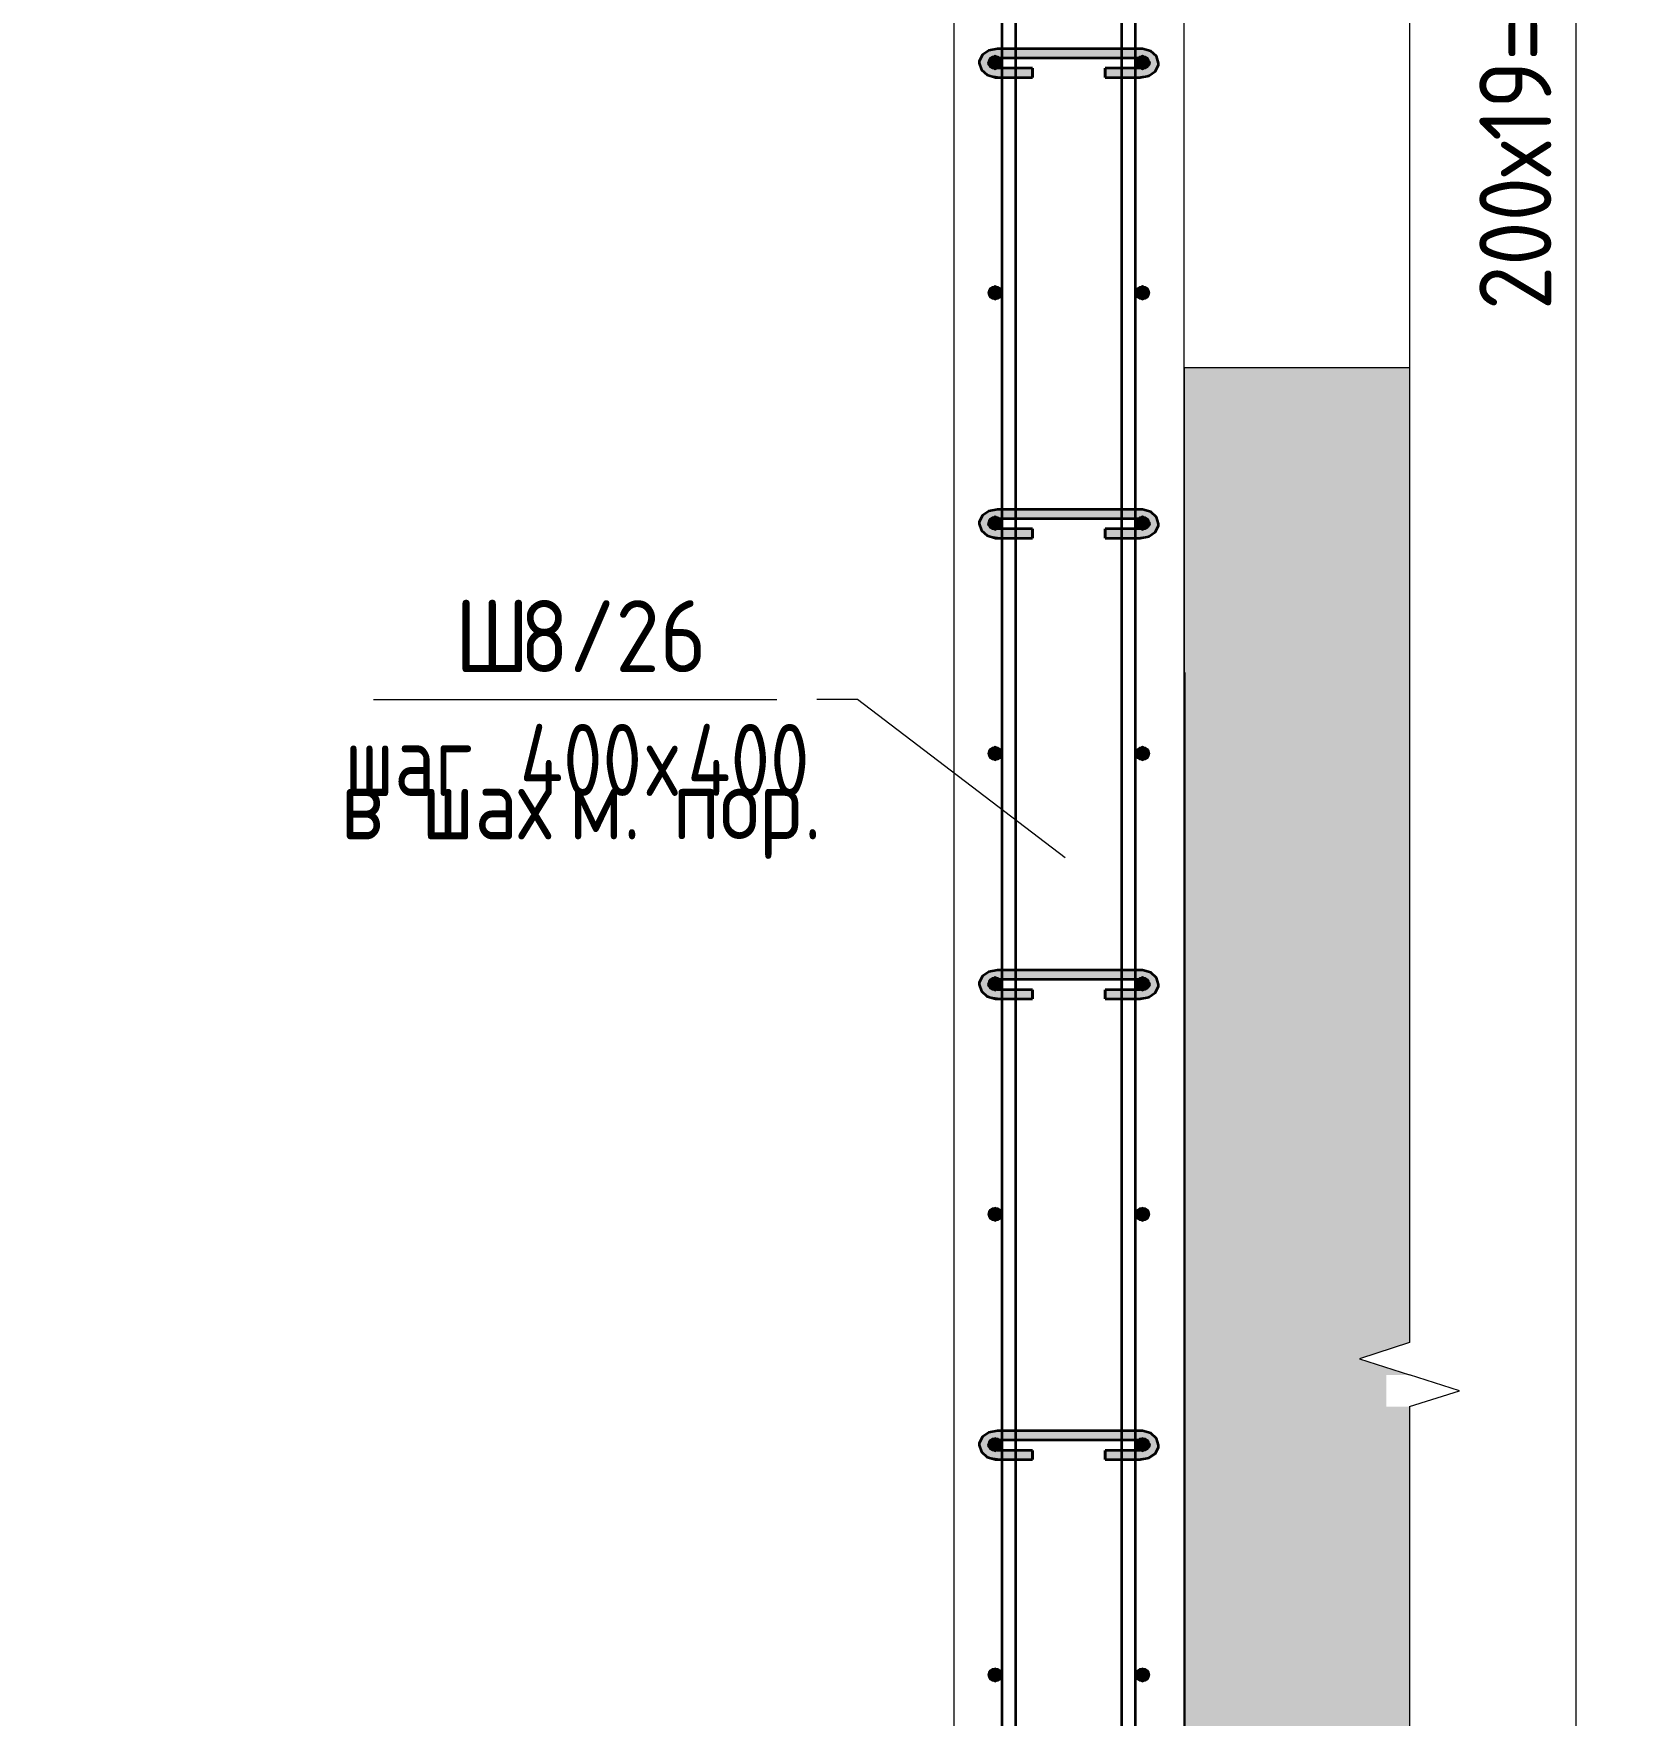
# Model space of a CAD drawing. Header units: millimetres. Extents: x 67134 to 121466, y -4758 to 13821.
# Drawn here: x 105783 to 107160, y -2335 to -875 of the extents above; entities that cross this region are included whole.
import ezdxf

# ---------------------------------------------------------------- set-up
doc = ezdxf.new("R2010")
doc.units = ezdxf.units.MM
for name, color, linetype, lineweight in [('AA_Dim', 7, 'Continuous', 9), ('AA_Dim-25', 7, 'Continuous', 9), ('AA_Linii', 7, 'Continuous', 9), ('AA_Oformlenie', 7, 'Continuous', 9), ('AA_Vinoska', 7, 'Continuous', 9), ('AF_Stena_Гидроизоляция', 253, 'Continuous', 20), ('AF_Stena_Опалубка', 253, 'Continuous', 20), ('Gen_Text', 7, 'Continuous', 9), ('KR_Armatura', 7, 'Continuous', 20), ('KR_Armatura_Tonkie', 7, 'Continuous', 20)]:
    doc.layers.add(name, color=color, linetype=linetype, lineweight=lineweight)
doc.styles.add('ISOCPEUR_6', font='isocpeur.ttf', dxfattribs={"width": 0.85, "height": 62.5})
doc.styles.add('ISOCPEUR_7', font='isocpeur.ttf', dxfattribs={"width": 0.9, "height": 62.5})
doc.styles.add('ISOCPEUR_8', font='isocpeur.ttf', dxfattribs={"width": 0.8, "height": 62.5})
doc.dimstyles.new('00_Точн_3_знака__прозр__3', dxfattribs={"dimscale": 304.8, "dimtxt": 62.248823, "dimasz": 0.139436, "dimexe": 0.123031, "dimexo": 0.082021, "dimgap": 0.008202, "dimtad": 1, "dimdec": 3, "dimrnd": 0.001, "dimdsep": 46, "dimtxsty": 'ISOCPEUR_7', "dimblk1": 'OBLIQUE', "dimblk2": 'OBLIQUE', "dimsah": 1, "dimcen": 0.09, "dimdle": 0.123031, "dimazin": 0, "dimtfac": 1, "dimtdec": 4, "dimtix": 1, "dimtmove": 0, "dimatfit": 3, "dimfxl": 1, "dimtvp": 1, "dimtolj": 1, "dimtzin": 0, "dimlwd": 18, "dimlwe": 18, "dimarcsym": 2})

# ---------------------------------------------------------------- blocks, each defined once
blk = doc.blocks.new('261_Шпилька массив _НесАрм_РабПлоск_ - 8 А240-4166559-1-1 Армирование')
at = {"layer": 'KR_Armatura_Tonkie', "lineweight": 35}
for points in [[(-70926.9, -911.8), (-70926.9, -905), (-70933.1, -903.5), (-70934.7, -901.1), (-70934.9, -900.5), (-70933.8, -897.7), (-70930.9, -895.6), (-70926.9, -894.8), (-70926.9, -888), (-70933, -889), (-70935.8, -890.3), (-70939.4, -893.4), (-70941.7, -896.2), (-70942.9, -900.5), (-70941.7, -904.8), (-70938.2, -908.5), (-70932.8, -911), (-70930.8, -911.3)], [(-70807.1, -894.8), (-70803.1, -894.8), (-70803.1, -888), (-70926.9, -888.1), (-70926.9, -894.8), (-70819.1, -894.8)], [(-70803.1, -911.8), (-70796.9, -910.9), (-70791.7, -908.5), (-70788.3, -904.8), (-70787.1, -900.5), (-70788.3, -896.2), (-70790.7, -892.6), (-70795.5, -889.5), (-70803.1, -888.1), (-70803.1, -894.8), (-70799.1, -895.6), (-70796.1, -897.7), (-70795.1, -900.7), (-70795.7, -902.1), (-70797.6, -903.7), (-70803.1, -905.1), (-70803.1, -911)], [(-70807.1, -896), (-70803.1, -895.9), (-70803.1, -894.8), (-70926.9, -894.8), (-70926.9, -896), (-70819.1, -896)], [(-70926.9, -911.8), (-70896.6, -911.8), (-70896.6, -905), (-70926.9, -905.1), (-70926.9, -911)], [(-70819.1, -911.8), (-70803.1, -911.8), (-70803.1, -905), (-70833.4, -905.1), (-70833.4, -911.8), (-70820.7, -911.8)], [(-70906.2, -913), (-70896.6, -912.8), (-70896.6, -911.8), (-70926.9, -911.8), (-70926.9, -913), (-70911.1, -913)], [(-70807.1, -913), (-70803.1, -912.8), (-70803.1, -911.8), (-70833.4, -911.8), (-70833.4, -913), (-70819.1, -913)], [(-70926.9, -1311.8), (-70926.9, -1305), (-70933.1, -1303.5), (-70934.7, -1301.1), (-70934.9, -1300.5), (-70933.8, -1297.7), (-70930.9, -1295.6), (-70926.9, -1294.8), (-70926.9, -1288), (-70933, -1289), (-70935.8, -1290.3), (-70939.4, -1293.4), (-70941.7, -1296.2), (-70942.9, -1300.5), (-70941.7, -1304.8), (-70938.2, -1308.5), (-70932.8, -1311), (-70930.8, -1311.3)], [(-70877.7, -1294.8), (-70803.1, -1294.8), (-70803.1, -1288), (-70926.9, -1288.1), (-70926.9, -1294.8), (-70906.2, -1294.8)], [(-70807.1, -1296), (-70803.1, -1295.9), (-70803.1, -1294.8), (-70926.9, -1294.8), (-70926.9, -1296), (-70819.1, -1296)], [(-70803.1, -1311.8), (-70796.9, -1310.9), (-70791.7, -1308.5), (-70788.3, -1304.8), (-70787.1, -1300.5), (-70788.3, -1296.2), (-70790.7, -1292.6), (-70795.5, -1289.5), (-70803.1, -1288.1), (-70803.1, -1294.8), (-70799.1, -1295.6), (-70796.1, -1297.7), (-70795.1, -1300.7), (-70795.7, -1302.1), (-70797.6, -1303.7), (-70803.1, -1305.1), (-70803.1, -1311)], [(-70926.9, -1311.8), (-70896.6, -1311.8), (-70896.6, -1305), (-70926.9, -1305.1), (-70926.9, -1311)], [(-70906.2, -1313), (-70896.6, -1312.8), (-70896.6, -1311.8), (-70926.9, -1311.8), (-70926.9, -1313), (-70911.1, -1313)], [(-70819.1, -1311.8), (-70803.1, -1311.8), (-70803.1, -1305), (-70833.4, -1305.1), (-70833.4, -1311.8), (-70820.7, -1311.8)], [(-70807.1, -1313), (-70803.1, -1312.8), (-70803.1, -1311.8), (-70833.4, -1311.8), (-70833.4, -1313), (-70819.1, -1313)], [(-70926.9, -1711.8), (-70926.9, -1705), (-70933.1, -1703.5), (-70934.7, -1701.1), (-70934.9, -1700.5), (-70933.8, -1697.7), (-70930.9, -1695.6), (-70926.9, -1694.8), (-70926.9, -1688), (-70933, -1689), (-70935.8, -1690.3), (-70939.4, -1693.4), (-70941.7, -1696.2), (-70942.9, -1700.5), (-70941.7, -1704.8), (-70938.2, -1708.5), (-70932.8, -1711), (-70930.8, -1711.3)], [(-70877.7, -1694.8), (-70803.1, -1694.8), (-70803.1, -1688), (-70926.9, -1688.1), (-70926.9, -1694.8), (-70906.2, -1694.8)], [(-70803.1, -1711.8), (-70796.9, -1710.9), (-70791.7, -1708.5), (-70788.3, -1704.8), (-70787.1, -1700.5), (-70788.3, -1696.2), (-70790.7, -1692.6), (-70795.5, -1689.5), (-70803.1, -1688.1), (-70803.1, -1694.8), (-70799.1, -1695.6), (-70796.1, -1697.7), (-70795.2, -1700.8), (-70795.7, -1702.1), (-70797.6, -1703.7), (-70803.1, -1705.1), (-70803.1, -1711)], [(-70807.1, -1696), (-70803.1, -1695.9), (-70803.1, -1694.8), (-70926.9, -1694.8), (-70926.9, -1696), (-70819.1, -1696)], [(-70926.9, -1711.8), (-70896.6, -1711.8), (-70896.6, -1705), (-70926.9, -1705.1), (-70926.9, -1711)], [(-70819.1, -1711.8), (-70803.1, -1711.8), (-70803.1, -1705), (-70833.4, -1705.1), (-70833.4, -1711.8), (-70820.7, -1711.8)], [(-70906.2, -1713), (-70896.6, -1712.8), (-70896.6, -1711.8), (-70926.9, -1711.8), (-70926.9, -1713), (-70911.1, -1713)], [(-70807.1, -1713), (-70803.1, -1712.8), (-70803.1, -1711.8), (-70833.4, -1711.8), (-70833.4, -1713), (-70819.1, -1713)], [(-70926.9, -2111.8), (-70926.9, -2105), (-70933.1, -2103.5), (-70934.7, -2101.1), (-70934.9, -2100.5), (-70933.8, -2097.7), (-70930.9, -2095.6), (-70926.9, -2094.8), (-70926.9, -2088), (-70933, -2089), (-70935.8, -2090.3), (-70939.4, -2093.4), (-70941.7, -2096.2), (-70942.9, -2100.5), (-70941.7, -2104.8), (-70938.2, -2108.5), (-70932.8, -2111), (-70930.8, -2111.3)], [(-70877.7, -2094.8), (-70803.1, -2094.8), (-70803.1, -2088), (-70926.9, -2088.1), (-70926.9, -2094.8), (-70906.2, -2094.8)], [(-70807.1, -2096), (-70803.1, -2095.9), (-70803.1, -2094.8), (-70926.9, -2094.8), (-70926.9, -2096), (-70819.1, -2096)], [(-70803.1, -2111.8), (-70796.9, -2110.9), (-70791.7, -2108.5), (-70788.3, -2104.8), (-70787.1, -2100.5), (-70788.3, -2096.2), (-70790.7, -2092.6), (-70795.5, -2089.5), (-70803.1, -2088.1), (-70803.1, -2094.8), (-70799.1, -2095.6), (-70796.1, -2097.7), (-70795.1, -2100.7), (-70795.7, -2102.1), (-70797.6, -2103.7), (-70803.1, -2105.1), (-70803.1, -2111)], [(-70926.9, -2111.8), (-70896.6, -2111.8), (-70896.6, -2105), (-70926.9, -2105.1), (-70926.9, -2111)], [(-70906.2, -2113), (-70896.6, -2112.8), (-70896.6, -2111.8), (-70926.9, -2111.8), (-70926.9, -2113), (-70911.1, -2113)], [(-70819.1, -2111.8), (-70803.1, -2111.8), (-70803.1, -2105), (-70833.4, -2105.1), (-70833.4, -2111.8), (-70820.7, -2111.8)], [(-70807.1, -2113), (-70803.1, -2112.8), (-70803.1, -2111.8), (-70833.4, -2111.8), (-70833.4, -2113), (-70819.1, -2113)]]:
    blk.add_hatch(color=256, dxfattribs=at).paths.add_polyline_path(points)
h = blk.add_hatch(color=256, dxfattribs=at)
h.paths.add_polyline_path([(-70926.9, -913), (-70926.9, -911.8), (-70933, -910.9), (-70938.2, -908.5), (-70938.9, -908.1), (-70934.4, -911.3), (-70933, -912), (-70930.3, -912.4)])
h.paths.add_polyline_path([(-70934.3, -899), (-70933, -897.4), (-70926.9, -895.9), (-70926.9, -894.8), (-70930.9, -895.6), (-70933.8, -897.7)])
h = blk.add_hatch(color=256, dxfattribs=at)
h.paths.add_polyline_path([(-70803.1, -913), (-70795.5, -911.5), (-70790.7, -908.4), (-70788.3, -904.8), (-70792.2, -908.7), (-70797.2, -911), (-70803.1, -911.8), (-70803.1, -912.8)])
h.paths.add_polyline_path([(-70795.8, -898.6), (-70796.1, -897.7), (-70799.7, -895.5), (-70803.1, -894.8), (-70803.1, -896), (-70802.4, -896.1), (-70796.1, -898.5)])
h = blk.add_hatch(color=256, dxfattribs=at)
h.paths.add_polyline_path([(-70926.9, -1313), (-70926.9, -1311.8), (-70933, -1310.9), (-70938.2, -1308.5), (-70938.9, -1308.1), (-70934.4, -1311.3), (-70933, -1312), (-70930.3, -1312.4)])
h.paths.add_polyline_path([(-70934.3, -1299), (-70933, -1297.4), (-70926.9, -1295.9), (-70926.9, -1294.8), (-70930.9, -1295.6), (-70933.8, -1297.7)])
h = blk.add_hatch(color=256, dxfattribs=at)
h.paths.add_polyline_path([(-70803.1, -1313), (-70795.5, -1311.5), (-70790.7, -1308.4), (-70788.3, -1304.8), (-70792.2, -1308.7), (-70797.2, -1311), (-70803.1, -1311.8), (-70803.1, -1312.8)])
h.paths.add_polyline_path([(-70795.8, -1298.6), (-70796.1, -1297.7), (-70799.7, -1295.5), (-70803.1, -1294.8), (-70803.1, -1296), (-70802.4, -1296.1), (-70796.1, -1298.5)])
h = blk.add_hatch(color=256, dxfattribs=at)
h.paths.add_polyline_path([(-70926.9, -1713), (-70926.9, -1711.8), (-70933, -1710.9), (-70938.2, -1708.5), (-70938.9, -1708.1), (-70934.4, -1711.3), (-70933, -1712), (-70930.3, -1712.4)])
h.paths.add_polyline_path([(-70934.3, -1699), (-70933, -1697.4), (-70926.9, -1695.9), (-70926.9, -1694.8), (-70930.9, -1695.6), (-70933.8, -1697.7)])
h = blk.add_hatch(color=256, dxfattribs=at)
h.paths.add_polyline_path([(-70803.1, -1713), (-70795.5, -1711.5), (-70790.7, -1708.4), (-70788.3, -1704.8), (-70792.2, -1708.7), (-70797.2, -1711), (-70803.1, -1711.8), (-70803.1, -1712.8)])
h.paths.add_polyline_path([(-70795.8, -1698.6), (-70796.1, -1697.7), (-70799.7, -1695.5), (-70803.1, -1694.8), (-70803.1, -1696), (-70802.4, -1696.1), (-70796.1, -1698.5)])
h = blk.add_hatch(color=256, dxfattribs=at)
h.paths.add_polyline_path([(-70926.9, -2113), (-70926.9, -2111.8), (-70933, -2110.9), (-70938.2, -2108.5), (-70938.9, -2108.1), (-70934.4, -2111.3), (-70933, -2112), (-70930.3, -2112.4)])
h.paths.add_polyline_path([(-70934.3, -2099), (-70933, -2097.4), (-70926.9, -2095.9), (-70926.9, -2094.8), (-70930.9, -2095.6), (-70933.8, -2097.7)])
h = blk.add_hatch(color=256, dxfattribs=at)
h.paths.add_polyline_path([(-70803.1, -2113), (-70795.5, -2111.5), (-70790.7, -2108.4), (-70788.3, -2104.8), (-70792.2, -2108.7), (-70797.2, -2111), (-70803.1, -2111.8), (-70803.1, -2112.8)])
h.paths.add_polyline_path([(-70795.8, -2098.6), (-70796.1, -2097.7), (-70799.7, -2095.5), (-70803.1, -2094.8), (-70803.1, -2096), (-70802.4, -2096.1), (-70796.1, -2098.5)])
for p, q in [((-70923.1, -888), (-70926.9, -888)), ((-70911.1, -888), (-70923.1, -888)), ((-70819.1, -888), (-70911.1, -888)), ((-70807.1, -888), (-70819.1, -888)), ((-70803.1, -888), (-70807.1, -888)), ((-70926.9, -896), (-70923.1, -896)), ((-70923.1, -905), (-70926.9, -905)), ((-70923.1, -896), (-70911.1, -896)), ((-70911.1, -905), (-70923.1, -905)), ((-70911.1, -896), (-70819.1, -896)), ((-70896.6, -905), (-70911.1, -905)), ((-70896.6, -905), (-70896.6, -911.8)), ((-70896.6, -906.2), (-70896.6, -905.1)), ((-70819.1, -905), (-70833.4, -905)), ((-70833.4, -911.8), (-70833.4, -905)), ((-70833.4, -905.1), (-70833.4, -906.2)), ((-70819.1, -896), (-70807.1, -896)), ((-70807.1, -905), (-70819.1, -905)), ((-70807.1, -896), (-70803.1, -896)), ((-70803.1, -905), (-70807.1, -905)), ((-70926.9, -913), (-70923.1, -913)), ((-70923.1, -913), (-70911.1, -913)), ((-70911.1, -913), (-70896.6, -913)), ((-70896.6, -912.8), (-70896.6, -906.2)), ((-70896.6, -911.8), (-70896.6, -913)), ((-70833.4, -906.2), (-70833.4, -912.8)), ((-70833.4, -913), (-70833.4, -911.8)), ((-70833.4, -913), (-70819.1, -913)), ((-70819.1, -913), (-70807.1, -913)), ((-70807.1, -913), (-70803.1, -913)), ((-70923.1, -1288), (-70926.9, -1288)), ((-70926.9, -1296), (-70923.1, -1296)), ((-70911.1, -1288), (-70923.1, -1288)), ((-70923.1, -1296), (-70911.1, -1296)), ((-70819.1, -1288), (-70911.1, -1288)), ((-70911.1, -1296), (-70819.1, -1296)), ((-70807.1, -1288), (-70819.1, -1288)), ((-70819.1, -1296), (-70807.1, -1296)), ((-70803.1, -1288), (-70807.1, -1288)), ((-70807.1, -1296), (-70803.1, -1296)), ((-70923.1, -1305), (-70926.9, -1305)), ((-70926.9, -1313), (-70923.1, -1313)), ((-70911.1, -1305), (-70923.1, -1305)), ((-70923.1, -1313), (-70911.1, -1313)), ((-70896.6, -1305), (-70911.1, -1305)), ((-70911.1, -1313), (-70896.6, -1313)), ((-70896.6, -1305), (-70896.6, -1311.8)), ((-70896.6, -1306.2), (-70896.6, -1305.1)), ((-70896.6, -1312.8), (-70896.6, -1306.2)), ((-70896.6, -1311.8), (-70896.6, -1313)), ((-70819.1, -1305), (-70833.4, -1305)), ((-70833.4, -1311.8), (-70833.4, -1305)), ((-70833.4, -1305.1), (-70833.4, -1306.2)), ((-70833.4, -1306.2), (-70833.4, -1312.8)), ((-70833.4, -1313), (-70833.4, -1311.8)), ((-70833.4, -1313), (-70819.1, -1313)), ((-70807.1, -1305), (-70819.1, -1305)), ((-70819.1, -1313), (-70807.1, -1313)), ((-70803.1, -1305), (-70807.1, -1305)), ((-70807.1, -1313), (-70803.1, -1313)), ((-70923.1, -1688), (-70926.9, -1688)), ((-70911.1, -1688), (-70923.1, -1688)), ((-70819.1, -1688), (-70911.1, -1688)), ((-70807.1, -1688), (-70819.1, -1688)), ((-70803.1, -1688), (-70807.1, -1688)), ((-70926.9, -1696), (-70923.1, -1696)), ((-70923.1, -1705), (-70926.9, -1705)), ((-70923.1, -1696), (-70911.1, -1696)), ((-70911.1, -1705), (-70923.1, -1705)), ((-70911.1, -1696), (-70819.1, -1696)), ((-70896.6, -1705), (-70911.1, -1705)), ((-70896.6, -1705), (-70896.6, -1711.8)), ((-70896.6, -1706.2), (-70896.6, -1705.1)), ((-70896.6, -1712.8), (-70896.6, -1706.2)), ((-70819.1, -1705), (-70833.4, -1705)), ((-70833.4, -1711.8), (-70833.4, -1705)), ((-70833.4, -1705.1), (-70833.4, -1706.2)), ((-70833.4, -1706.2), (-70833.4, -1712.8)), ((-70819.1, -1696), (-70807.1, -1696)), ((-70807.1, -1705), (-70819.1, -1705)), ((-70807.1, -1696), (-70803.1, -1696)), ((-70803.1, -1705), (-70807.1, -1705)), ((-70926.9, -1713), (-70923.1, -1713)), ((-70923.1, -1713), (-70911.1, -1713)), ((-70911.1, -1713), (-70896.6, -1713)), ((-70896.6, -1711.8), (-70896.6, -1713)), ((-70833.4, -1713), (-70833.4, -1711.8)), ((-70833.4, -1713), (-70819.1, -1713)), ((-70819.1, -1713), (-70807.1, -1713)), ((-70807.1, -1713), (-70803.1, -1713)), ((-70923.1, -2088), (-70926.9, -2088)), ((-70911.1, -2088), (-70923.1, -2088)), ((-70819.1, -2088), (-70911.1, -2088)), ((-70807.1, -2088), (-70819.1, -2088)), ((-70803.1, -2088), (-70807.1, -2088)), ((-70926.9, -2096), (-70923.1, -2096)), ((-70923.1, -2096), (-70911.1, -2096)), ((-70911.1, -2096), (-70819.1, -2096)), ((-70819.1, -2096), (-70807.1, -2096)), ((-70807.1, -2096), (-70803.1, -2096)), ((-70923.1, -2105), (-70926.9, -2105)), ((-70926.9, -2113), (-70923.1, -2113)), ((-70911.1, -2105), (-70923.1, -2105)), ((-70923.1, -2113), (-70911.1, -2113)), ((-70896.6, -2105), (-70911.1, -2105)), ((-70911.1, -2113), (-70896.6, -2113)), ((-70896.6, -2105), (-70896.6, -2111.8)), ((-70896.6, -2106.2), (-70896.6, -2105.1)), ((-70896.6, -2112.8), (-70896.6, -2106.2)), ((-70896.6, -2111.8), (-70896.6, -2113)), ((-70819.1, -2105), (-70833.4, -2105)), ((-70833.4, -2111.8), (-70833.4, -2105)), ((-70833.4, -2105.1), (-70833.4, -2106.2)), ((-70833.4, -2106.2), (-70833.4, -2112.8)), ((-70833.4, -2113), (-70833.4, -2111.8)), ((-70833.4, -2113), (-70819.1, -2113)), ((-70807.1, -2105), (-70819.1, -2105)), ((-70819.1, -2113), (-70807.1, -2113)), ((-70803.1, -2105), (-70807.1, -2105)), ((-70807.1, -2113), (-70803.1, -2113))]:
    blk.add_line(p, q, dxfattribs=at)
at = {"layer": 'KR_Armatura_Tonkie', "lineweight": 35, "flags": 128}
for points in [[(-70926.9, -888), (-70934.5, -889.5), (-70940.1, -893.4), (-70942.8, -898.9), (-70942.9, -900.5)], [(-70787.1, -900.5), (-70788.9, -894.6), (-70793.9, -890.2), (-70801.2, -888.1), (-70803.1, -888)], [(-70942.9, -900.5), (-70941, -906.4), (-70936, -910.8), (-70928.8, -912.9), (-70926.9, -913)], [(-70934.9, -900.5), (-70933.9, -898.5), (-70930.2, -896.4), (-70926.9, -896)], [(-70926.9, -905), (-70931.9, -903.9), (-70934.6, -901.7), (-70934.9, -900.5)], [(-70803.1, -896), (-70798, -897.1), (-70795.4, -899.3), (-70795.1, -900.5)], [(-70803.1, -913), (-70795.5, -911.5), (-70789.9, -907.6), (-70787.2, -902.1), (-70787.1, -900.5)], [(-70795.1, -900.5), (-70796, -902.5), (-70799.8, -904.5), (-70803.1, -905)], [(-70926.9, -1288), (-70934.5, -1289.5), (-70940.1, -1293.4), (-70942.8, -1298.9), (-70942.9, -1300.5)], [(-70934.9, -1300.5), (-70933.9, -1298.5), (-70930.2, -1296.4), (-70926.9, -1296)], [(-70787.1, -1300.5), (-70788.9, -1294.6), (-70793.9, -1290.2), (-70801.2, -1288.1), (-70803.1, -1288)], [(-70803.1, -1296), (-70798, -1297.1), (-70795.4, -1299.3), (-70795.1, -1300.5)], [(-70942.9, -1300.5), (-70941, -1306.4), (-70936, -1310.8), (-70928.8, -1312.9), (-70926.9, -1313)], [(-70926.9, -1305), (-70931.9, -1303.9), (-70934.6, -1301.7), (-70934.9, -1300.5)], [(-70803.1, -1313), (-70795.5, -1311.5), (-70789.9, -1307.6), (-70787.2, -1302.1), (-70787.1, -1300.5)], [(-70795.1, -1300.5), (-70796, -1302.5), (-70799.8, -1304.5), (-70803.1, -1305)], [(-70926.9, -1688), (-70934.5, -1689.5), (-70940.1, -1693.4), (-70942.8, -1698.9), (-70942.9, -1700.5)], [(-70787.1, -1700.5), (-70788.9, -1694.6), (-70793.9, -1690.2), (-70801.2, -1688.1), (-70803.1, -1688)], [(-70942.9, -1700.5), (-70941, -1706.4), (-70936, -1710.8), (-70928.8, -1712.9), (-70926.9, -1713)], [(-70934.9, -1700.5), (-70933.9, -1698.5), (-70930.2, -1696.4), (-70926.9, -1696)], [(-70926.9, -1705), (-70931.9, -1703.9), (-70934.6, -1701.7), (-70934.9, -1700.5)], [(-70803.1, -1696), (-70798, -1697.1), (-70795.4, -1699.3), (-70795.1, -1700.5)], [(-70803.1, -1713), (-70795.5, -1711.5), (-70789.9, -1707.6), (-70787.2, -1702.1), (-70787.1, -1700.5)], [(-70795.1, -1700.5), (-70796, -1702.5), (-70799.8, -1704.5), (-70803.1, -1705)], [(-70926.9, -2088), (-70934.5, -2089.5), (-70940.1, -2093.4), (-70942.8, -2098.9), (-70942.9, -2100.5)], [(-70787.1, -2100.5), (-70788.9, -2094.6), (-70793.9, -2090.2), (-70801.2, -2088.1), (-70803.1, -2088)], [(-70942.9, -2100.5), (-70941, -2106.4), (-70936, -2110.8), (-70928.8, -2112.9), (-70926.9, -2113)], [(-70934.9, -2100.5), (-70933.9, -2098.5), (-70930.2, -2096.4), (-70926.9, -2096)], [(-70926.9, -2105), (-70931.9, -2103.9), (-70934.6, -2101.7), (-70934.9, -2100.5)], [(-70803.1, -2096), (-70798, -2097.1), (-70795.4, -2099.3), (-70795.1, -2100.5)], [(-70803.1, -2113), (-70795.5, -2111.5), (-70789.9, -2107.6), (-70787.2, -2102.1), (-70787.1, -2100.5)], [(-70795.1, -2100.5), (-70796, -2102.5), (-70799.8, -2104.5), (-70803.1, -2105)]]:
    blk.add_lwpolyline(points, dxfattribs=at)
blk = doc.blocks.new('011_Прямоугольник обрыва _ЭлУзла_ - 011_Прямоугольник обрыва _ЭлУзла_-4154538-1-1 Армирование')
at = {"layer": 'AA_Oformlenie'}
for p, q in [((-70569.3, 642.3), (-70569.3, -2011.3)), ((-70569.3, -2067), (-70569.3, -3394.1))]:
    blk.add_line(p, q, dxfattribs=at)
blk = doc.blocks.new('DIMBLOCK93-1-1 Армирование')
at = {"layer": 'AA_Dim-25', "lineweight": 30}
for p, q in [((107122.6, 1100), (107101.4, 1121.2)), ((107122.6, 1100), (107143.9, 1078.8)), ((107122.6, -2900), (107101.4, -2878.8)), ((107122.6, -2900), (107143.9, -2921.2))]:
    blk.add_line(p, q, dxfattribs=at)
at = {"layer": 'AA_Dim-25', "lineweight": 18}
for p, q in [((106777.1, 1100), (107160.1, 1100)), ((107122.6, 1100), (106777.1, 1100)), ((107122.6, -2900), (107122.6, 1100)), ((106777.1, -2900), (107160.1, -2900)), ((107122.6, -2900), (106777.1, -2900))]:
    blk.add_line(p, q, dxfattribs=at)
at = {"layer": 'AA_Dim-25', "color": 0, "lineweight": 18, "insert": (107038.5, -1114.9), "char_height": 62.5, "width": 515.708, "attachment_point": 1, "rotation": 90, "line_spacing_factor": 1.149209, "style": 'ISOCPEUR_7'}
blk.add_mtext('200х19=4000', dxfattribs=at)
blk = doc.blocks.new('_Oblique')
at = {"color": 0, "linetype": 'ByBlock', "lineweight": -2}
blk.add_line((-0.5, -0.5), (0.5, 0.5), dxfattribs=at)
blk = doc.blocks.new('042_М_Арматуры - Диам длина поз _ Комментарий-3662934-1-1 Армирование')
at = {"layer": 'AA_Vinoska'}
blk.add_line((-72259.7, -2790.4), (-71909.7, -2790.4), dxfattribs=at)

msp = doc.modelspace()

# ---------------------------------------------------------------- hatches: boundary and pattern name
at = {"layer": 'AA_Oformlenie'}
h = msp.add_hatch(dxfattribs=at)
h.set_pattern_fill('FP_12', color=250, style=0, pattern_type=2)
h.set_pattern_definition([(0, (104886.038, 825), (101.6, 25.4), [8.382, -67.818, 8.382, -67.818, -406.4]), (0, (104886.038, 825), (101.6, 25.4), [-152.4, 8.382, -144.018, 8.382, -67.818, -177.8]), (0, (104886.038, 825), (101.6, 25.4), [-381, 8.382, -42.418, 8.382, -118.618]), (120, (104924.138, 837.7), (-72.79705, 75.28818), [8.382, -67.818, 8.382, -67.818, -406.4]), (120, (104924.138, 837.7), (-72.79705, 75.28818), [-152.4, 8.382, -144.018, 8.382, -67.818, -177.8]), (120, (104924.138, 837.7), (-72.79705, 75.28818), [-381, 8.382, -42.418, 8.382, -118.618]), (240, (104936.838, 888.5), (-28.80295, -100.68818), [8.382, -67.818, 8.382, -67.818, -406.4]), (240, (104936.838, 888.5), (-28.80295, -100.68818), [-152.4, 8.382, -144.018, 8.382, -67.818, -177.8]), (240, (104936.838, 888.5), (-28.80295, -100.68818), [-381, 8.382, -42.418, 8.382, -118.618])])
h.paths.add_polyline_path([(103927.1036, -3394.1315), (104662.3011, -3394.1315), (104662.3011, -3374.0538), (104689.8011, -3374.0538), (104689.8011, -3394.1315), (104703.8783, -3350.8064), (104717.9555, -3394.1315), (106187.6963, -3394.1315), (106187.6963, -3374.0538), (106215.1963, -3374.0538), (106215.1963, -3394.1315), (106229.2735, -3350.8064), (106243.3506, -3394.1315), (106977.8939, -3394.1315), (106977.8939, -2066.9843), (106957.8161, -2066.9843), (106957.8161, -2039.4843), (106977.8939, -2039.4843), (106934.5688, -2025.4072), (106977.8939, -2011.33), (106977.8939, -1165), (106782.1348, -1165), (106782.1348, -3250), (106882.1348, -3250), (106882.1348, -3350), (103992.1348, -3350), (103992.1348, -3250), (104092.1348, -3250), (104092.1348, -1165), (103927.1036, -1165), (103927.1036, -2011.33), (103946.7299, -2011.33), (103946.7299, -2039.4843), (103927.1036, -2039.4843), (103970.4048, -2053.2343), (103927.1036, -2066.9843), (103927.1036, -3376.0125)])
at = {"layer": 'KR_Armatura'}
h = msp.add_hatch(color=256, dxfattribs=at)
edge = h.paths.add_edge_path()
edge.add_arc((106618.1348, -900), 6, 0, 360)
for points in [[(106618.1348, -906), (106623.3309, -902.8887), (106623.3309, -897), (106618.1348, -894), (106612.9386, -897), (106612.9386, -903)], [(106746.1348, -906), (106751.3309, -902.8887), (106751.3309, -897), (106746.1348, -894), (106740.9386, -897), (106740.9386, -903)], [(106618.1348, -1106), (106623.3309, -1103), (106623.3309, -1097), (106618.1348, -1094), (106612.9386, -1097), (106612.9386, -1103)], [(106746.1348, -1106), (106751.3309, -1103), (106751.3309, -1097), (106746.1348, -1094), (106740.9386, -1097), (106740.9386, -1103)], [(106618.1348, -1306), (106623.3309, -1303), (106623.3309, -1297), (106618.1348, -1294), (106612.9386, -1297), (106612.9386, -1303)], [(106746.1348, -1306), (106751.3309, -1303), (106751.3309, -1297), (106746.1348, -1294), (106740.9386, -1297), (106740.9386, -1303)], [(106618.1348, -1506), (106623.3309, -1503), (106623.3309, -1497), (106618.1348, -1494), (106612.9386, -1497), (106612.9386, -1503)], [(106746.1348, -1506), (106751.3309, -1503), (106751.3309, -1497), (106746.1348, -1494), (106740.9386, -1497), (106740.9386, -1503)], [(106618.1348, -1706), (106623.3309, -1703), (106623.3309, -1697), (106618.1348, -1694), (106612.9386, -1697), (106612.9386, -1703)], [(106746.1348, -1706), (106751.3309, -1703), (106751.3309, -1697), (106746.1348, -1694), (106740.9386, -1697), (106740.9386, -1703)], [(106618.1348, -1906), (106623.3309, -1903), (106623.3309, -1897), (106618.1348, -1894), (106612.9386, -1897), (106612.9386, -1903)], [(106746.1348, -1906), (106751.3309, -1903), (106751.3309, -1897), (106746.1348, -1894), (106740.9386, -1897), (106740.9386, -1903)], [(106618.1348, -2106), (106623.3309, -2103), (106623.3309, -2097), (106618.1348, -2094), (106612.9386, -2097), (106612.9386, -2103)], [(106746.1348, -2106), (106751.3309, -2103), (106751.3309, -2097), (106746.1348, -2094), (106740.9386, -2097), (106740.9386, -2103)], [(106618.1348, -2306), (106623.3309, -2303), (106623.3309, -2297), (106618.1348, -2294), (106612.9386, -2297), (106612.9386, -2303)], [(106746.1348, -2306), (106751.3309, -2303), (106751.3309, -2297), (106746.1348, -2294), (106740.9386, -2297), (106740.9386, -2303)]]:
    msp.add_hatch(color=256, dxfattribs=at).paths.add_polyline_path(points)
h = msp.add_hatch(color=256, dxfattribs=at)
edge = h.paths.add_edge_path()
edge.add_arc((106746.1348, -900), 6, 0, 360)
h = msp.add_hatch(color=256, dxfattribs=at)
edge = h.paths.add_edge_path()
edge.add_arc((106618.1348, -1100), 6, 0, 360)
h = msp.add_hatch(color=256, dxfattribs=at)
edge = h.paths.add_edge_path()
edge.add_arc((106746.1348, -1100), 6, 0, 360)
h = msp.add_hatch(color=256, dxfattribs=at)
edge = h.paths.add_edge_path()
edge.add_arc((106618.1348, -1300), 6, 0, 360)
h = msp.add_hatch(color=256, dxfattribs=at)
edge = h.paths.add_edge_path()
edge.add_arc((106746.1348, -1300), 6, 0, 360)
h = msp.add_hatch(color=256, dxfattribs=at)
edge = h.paths.add_edge_path()
edge.add_arc((106618.1348, -1500), 6, 0, 360)
h = msp.add_hatch(color=256, dxfattribs=at)
edge = h.paths.add_edge_path()
edge.add_arc((106746.1348, -1500), 6, 0, 360)
h = msp.add_hatch(color=256, dxfattribs=at)
edge = h.paths.add_edge_path()
edge.add_arc((106618.1348, -1700), 6, 0, 360)
h = msp.add_hatch(color=256, dxfattribs=at)
edge = h.paths.add_edge_path()
edge.add_arc((106746.1348, -1700), 6, 0, 360)
h = msp.add_hatch(color=256, dxfattribs=at)
edge = h.paths.add_edge_path()
edge.add_arc((106618.1348, -1900), 6, 0, 360)
h = msp.add_hatch(color=256, dxfattribs=at)
edge = h.paths.add_edge_path()
edge.add_arc((106746.1348, -1900), 6, 0, 360)
h = msp.add_hatch(color=256, dxfattribs=at)
edge = h.paths.add_edge_path()
edge.add_arc((106618.1348, -2100), 6, 0, 360)
h = msp.add_hatch(color=256, dxfattribs=at)
edge = h.paths.add_edge_path()
edge.add_arc((106746.1348, -2100), 6, 0, 360)
h = msp.add_hatch(color=256, dxfattribs=at)
edge = h.paths.add_edge_path()
edge.add_arc((106618.1348, -2300), 6, 0, 360)
h = msp.add_hatch(color=256, dxfattribs=at)
edge = h.paths.add_edge_path()
edge.add_arc((106746.1348, -2300), 6, 0, 360)

# ---------------------------------------------------------------- linework, layer by layer
at = {"layer": 'AA_Linii'}
for p, q in [((106977.8939, -1165), (106782.1348, -1165)), ((106782.1348, -1165), (106782.1348, -2942))]:
    msp.add_line(p, q, dxfattribs=at)
at = {"layer": 'AA_Vinoska'}
for p, q in [((106498.6759, -1453.1549), (106463.4047, -1453.1549)), ((106678.9381, -1590.5019), (106498.6759, -1453.1549)), ((106977.8939, -2011.33), (106934.5688, -2025.4072)), ((106934.5688, -2025.4072), (106977.8939, -2039.4843)), ((107021.1951, -2053.2343), (106977.8939, -2039.4843)), ((106977.8939, -2066.9843), (107021.1951, -2053.2343))]:
    msp.add_line(p, q, dxfattribs=at)
at = {"layer": 'AF_Stena_Гидроизоляция'}
for p, q in [((106783.1348, -1430), (106782.1348, -1430)), ((106782.1348, -1430), (106782.1348, -2942)), ((106783.1348, -3250), (106783.1348, -1430))]:
    msp.add_line(p, q, dxfattribs=at)
at = {"layer": 'AF_Stena_Опалубка'}
for p, q in [((106582.1348, 1330), (106582.1348, -2950)), ((106782.1348, -2942), (106782.1348, 1330))]:
    msp.add_line(p, q, dxfattribs=at)
at = {"layer": 'KR_Armatura'}
for p, q in [((106618.1348, -894), (106612.9386, -897)), ((106612.9386, -897), (106612.9386, -903)), ((106612.9386, -903), (106618.1348, -906)), ((106623.3309, -897), (106618.1348, -894)), ((106618.1348, -906), (106623.3309, -902.8887)), ((106623.3309, -902.8887), (106623.3309, -897)), ((106746.1348, -894), (106740.9386, -897)), ((106740.9386, -897), (106740.9386, -903)), ((106740.9386, -903), (106746.1348, -906)), ((106751.3309, -897), (106746.1348, -894)), ((106746.1348, -906), (106751.3309, -902.8887)), ((106751.3309, -902.8887), (106751.3309, -897)), ((106618.1348, -1094), (106612.9386, -1097)), ((106623.3309, -1097), (106618.1348, -1094)), ((106746.1348, -1094), (106740.9386, -1097)), ((106751.3309, -1097), (106746.1348, -1094)), ((106612.9386, -1097), (106612.9386, -1103)), ((106612.9386, -1103), (106618.1348, -1106)), ((106618.1348, -1106), (106623.3309, -1103)), ((106623.3309, -1103), (106623.3309, -1097)), ((106740.9386, -1097), (106740.9386, -1103)), ((106740.9386, -1103), (106746.1348, -1106)), ((106746.1348, -1106), (106751.3309, -1103)), ((106751.3309, -1103), (106751.3309, -1097)), ((106618.1348, -1294), (106612.9386, -1297)), ((106612.9386, -1297), (106612.9386, -1303)), ((106623.3309, -1297), (106618.1348, -1294)), ((106623.3309, -1303), (106623.3309, -1297)), ((106746.1348, -1294), (106740.9386, -1297)), ((106740.9386, -1297), (106740.9386, -1303)), ((106751.3309, -1297), (106746.1348, -1294)), ((106751.3309, -1303), (106751.3309, -1297)), ((106612.9386, -1303), (106618.1348, -1306)), ((106618.1348, -1306), (106623.3309, -1303)), ((106740.9386, -1303), (106746.1348, -1306)), ((106746.1348, -1306), (106751.3309, -1303)), ((106618.1348, -1494), (106612.9386, -1497)), ((106612.9386, -1497), (106612.9386, -1503)), ((106612.9386, -1503), (106618.1348, -1506)), ((106623.3309, -1497), (106618.1348, -1494)), ((106618.1348, -1506), (106623.3309, -1503)), ((106623.3309, -1503), (106623.3309, -1497)), ((106746.1348, -1494), (106740.9386, -1497)), ((106740.9386, -1497), (106740.9386, -1503)), ((106740.9386, -1503), (106746.1348, -1506)), ((106751.3309, -1497), (106746.1348, -1494)), ((106746.1348, -1506), (106751.3309, -1503)), ((106751.3309, -1503), (106751.3309, -1497)), ((106618.1348, -1694), (106612.9386, -1697)), ((106612.9386, -1697), (106612.9386, -1703)), ((106612.9386, -1703), (106618.1348, -1706)), ((106623.3309, -1697), (106618.1348, -1694)), ((106618.1348, -1706), (106623.3309, -1703)), ((106623.3309, -1703), (106623.3309, -1697)), ((106746.1348, -1694), (106740.9386, -1697)), ((106740.9386, -1697), (106740.9386, -1703)), ((106740.9386, -1703), (106746.1348, -1706)), ((106751.3309, -1697), (106746.1348, -1694)), ((106746.1348, -1706), (106751.3309, -1703)), ((106751.3309, -1703), (106751.3309, -1697)), ((106618.1348, -1894), (106612.9386, -1897)), ((106612.9386, -1897), (106612.9386, -1903)), ((106623.3309, -1897), (106618.1348, -1894)), ((106623.3309, -1903), (106623.3309, -1897)), ((106746.1348, -1894), (106740.9386, -1897)), ((106740.9386, -1897), (106740.9386, -1903)), ((106751.3309, -1897), (106746.1348, -1894)), ((106751.3309, -1903), (106751.3309, -1897)), ((106612.9386, -1903), (106618.1348, -1906)), ((106618.1348, -1906), (106623.3309, -1903)), ((106740.9386, -1903), (106746.1348, -1906)), ((106746.1348, -1906), (106751.3309, -1903)), ((106618.1348, -2094), (106612.9386, -2097)), ((106612.9386, -2097), (106612.9386, -2103)), ((106623.3309, -2097), (106618.1348, -2094)), ((106623.3309, -2103), (106623.3309, -2097)), ((106746.1348, -2094), (106740.9386, -2097)), ((106740.9386, -2097), (106740.9386, -2103)), ((106751.3309, -2097), (106746.1348, -2094)), ((106751.3309, -2103), (106751.3309, -2097)), ((106612.9386, -2103), (106618.1348, -2106)), ((106618.1348, -2106), (106623.3309, -2103)), ((106740.9386, -2103), (106746.1348, -2106)), ((106746.1348, -2106), (106751.3309, -2103)), ((106618.1348, -2294), (106612.9386, -2297)), ((106612.9386, -2297), (106612.9386, -2303)), ((106612.9386, -2303), (106618.1348, -2306)), ((106623.3309, -2297), (106618.1348, -2294)), ((106618.1348, -2306), (106623.3309, -2303)), ((106623.3309, -2303), (106623.3309, -2297)), ((106746.1348, -2294), (106740.9386, -2297)), ((106740.9386, -2297), (106740.9386, -2303)), ((106740.9386, -2303), (106746.1348, -2306)), ((106751.3309, -2297), (106746.1348, -2294)), ((106746.1348, -2306), (106751.3309, -2303)), ((106751.3309, -2303), (106751.3309, -2297))]:
    msp.add_line(p, q, dxfattribs=at)
for centre in [(106618.1348, -900), (106746.1348, -900), (106618.1348, -1100), (106746.1348, -1100), (106618.1348, -1300), (106746.1348, -1300), (106618.1348, -1500), (106746.1348, -1500), (106618.1348, -1700), (106746.1348, -1700), (106618.1348, -1900), (106746.1348, -1900), (106618.1348, -2100), (106746.1348, -2100), (106618.1348, -2300), (106746.1348, -2300)]:
    msp.add_circle(centre, 6, dxfattribs=at)
at = {"layer": 'KR_Armatura_Tonkie', "lineweight": 35}
for p, q in [((106624.1348, -2942), (106624.1348, 1322)), ((106636.1348, -2942), (106636.1348, 1322)), ((106728.1348, -2942), (106728.1348, 1322)), ((106740.1348, -2942), (106740.1348, 1322))]:
    msp.add_line(p, q, dxfattribs=at)

# ---------------------------------------------------------------- block references
at = {"layer": 'AA_Oformlenie'}
msp.add_blockref('011_Прямоугольник обрыва _ЭлУзла_ - 011_Прямоугольник обрыва _ЭлУзла_-4154538-1-1 Армирование', (177547.1964, 0), dxfattribs=at)
at = {"layer": 'AA_Vinoska'}
msp.add_blockref('042_М_Арматуры - Диам длина поз _ Комментарий-3662934-1-1 Армирование', (178338.2503, 1337.2442), dxfattribs=at)
at = {"layer": 'KR_Armatura_Tonkie', "lineweight": 35}
msp.add_blockref('261_Шпилька массив _НесАрм_РабПлоск_ - 8 А240-4166559-1-1 Армирование', (177547.1964, 0), dxfattribs=at)

# ---------------------------------------------------------------- texts
at = {"layer": 'AA_Vinoska', "char_height": 62.5, "attachment_point": 1}
for s, insert, width, style in [('\\fISOCPEUR|b0|i0|c204|p34|;\\W.9;Ш', (106148.9547, -1366.8024), 68.544281, 'ISOCPEUR_7'), ('8/26', (106205.5094, -1366.8024), 194.810062, 'ISOCPEUR_7'), (' 400', (106173.5901, -1474.2787), 171.561125, 'ISOCPEUR_8'), ('400', (106350.8609, -1474.2787), 134.6835, 'ISOCPEUR_8'), ('шаг', (106053.2047, -1474.2787), 145.907125, 'ISOCPEUR_8'), ('\\fISOCPEUR|b0|i0|c204|p34|;\\W.8;х', (106315.1422, -1474.2787), 43.291125, 'ISOCPEUR_8')]:
    msp.add_mtext(s, dxfattribs=dict(at, insert=insert, width=width, style=style))
at = {"layer": 'Gen_Text', "char_height": 62.5, "attachment_point": 1, "style": 'ISOCPEUR_6'}
for s, insert, width in [('\\fISOCPEUR|b0|i0|c204|p34|;\\W.85; ', (106087.8869, -1511.9827), 39.182477), ('\\fISOCPEUR|b0|i0|c204|p34|;\\W.85;в', (106049.9357, -1511.9827), 45.99682), ('шах', (106120.2156, -1511.9827), 155.02632), ('м. ', (106248.1251, -1511.9827), 109.0295), ('пор', (106338.0835, -1511.9827), 137.990461), ('\\fISOCPEUR|b0|i0|c204|p34|;\\W.85;.', (106451.937, -1511.9827), 18.739445)]:
    msp.add_mtext(s, dxfattribs=dict(at, insert=insert, width=width))

# ---------------------------------------------------------------- dimensions: what is measured, and where the dimension line sits
at = {"layer": 'AA_Dim', "lineweight": 18}
dim = msp.add_linear_dim(base=(107122.6072, 1100), p1=(106752.1348, -2900), p2=(106752.1348, 1100), angle=90, dimstyle='00_Точн_3_знака__прозр__3', override={"dimpost": '200х19=<>', "dimfxl": 4000}, dxfattribs=at)
dim.commit()
dim.dimension.update_dxf_attribs({"geometry": 'DIMBLOCK93-1-1 Армирование', "text_midpoint": (107088.8572, -900)})

doc.saveas('drawing.dxf')
